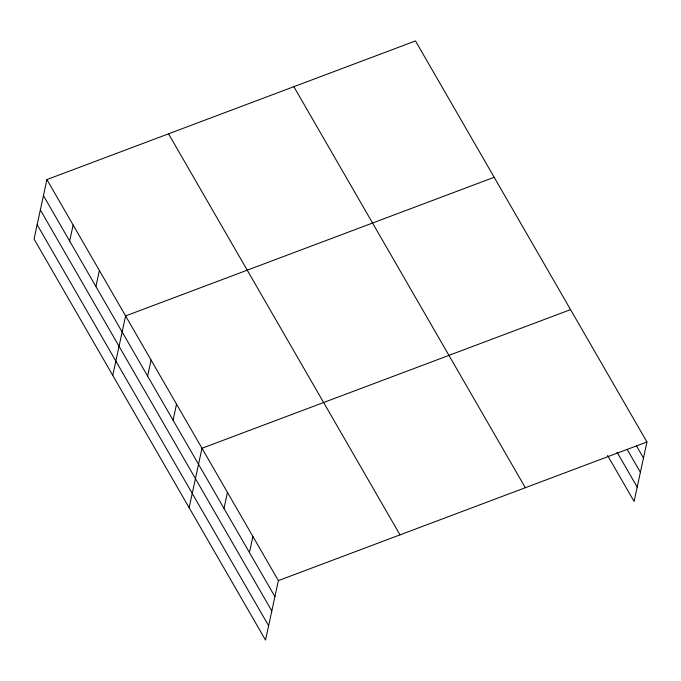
<?xml version="1.0" encoding="UTF-8"?>
<svg xmlns="http://www.w3.org/2000/svg" width="681" height="681" viewBox="0 0 681 681"><rect width="100%" height="100%" fill="white"/><g stroke="black" fill="none" stroke-linecap="round" stroke-linejoin="round"><path stroke-width="1.02" d="M46.904 179.58L34.05 239.031L265.522 640.072L278.376 580.612L46.904 179.58L415.478 40.928L646.95 441.969L634.096 501.42L607.571 455.47M69.675 241.057L73.139 225.028M95.91 286.505L99.375 270.476M112.748 375.384L125.61 315.924L494.176 177.281M147.607 376.074L151.071 360.045M173.068 420.186L176.532 404.156M189.139 507.728L201.993 448.268L570.567 309.625M223.989 508.409L227.454 492.38M249.45 552.529L252.915 536.5M278.376 580.612L646.95 441.969M636.59 446.046L643.485 457.99M627.124 449.349L640.387 472.325M617.037 452.167L637.195 487.094M293.851 86.683L525.323 487.715M168.53 133.825L400.011 534.857M43.439 195.609L274.911 596.641M40.341 209.935L271.813 610.968M37.149 224.704L268.62 625.737"/></g></svg>
